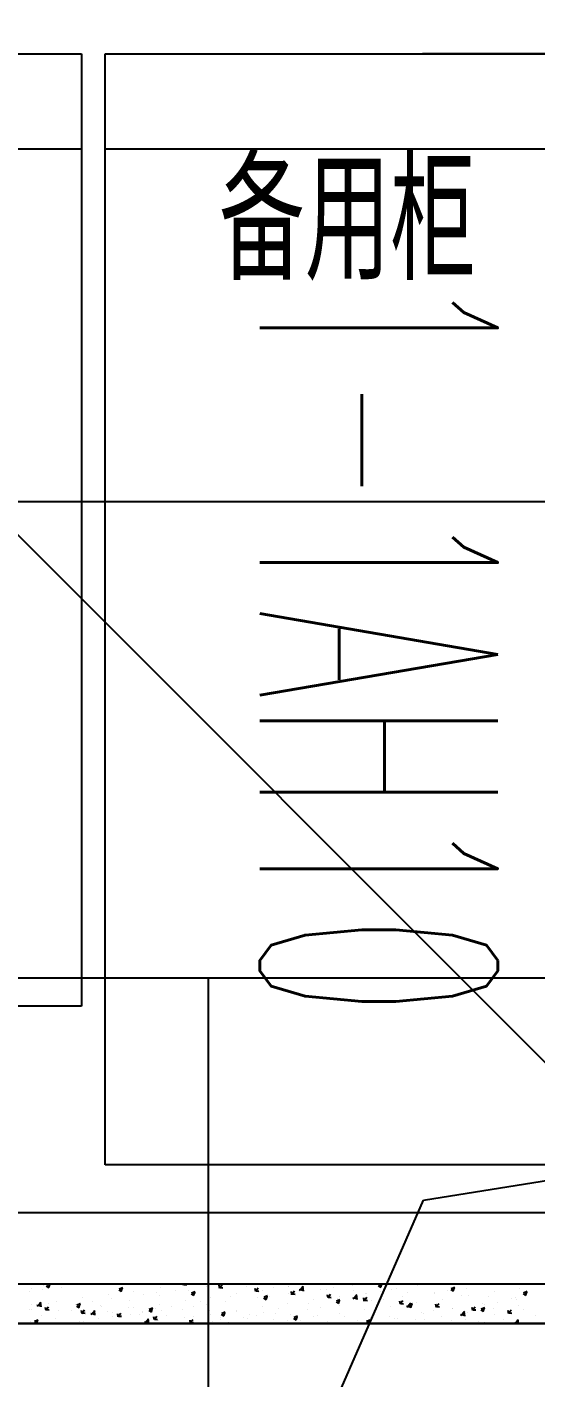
# Model space of a CAD drawing. Extents: x 758840 to 1108724, y -102573 to 143521.
# Drawn here: x 853775 to 854416, y 70424 to 72126 of the extents above; entities that cross this region are included whole.
import ezdxf
from ezdxf.enums import TextEntityAlignment as Align
from ezdxf.xclip import XClip

# ---------------------------------------------------------------- set-up
doc = ezdxf.new("R2010")
doc.units = 0
doc.header["$LTSCALE"] = 1000
doc.header["$MEASUREMENT"] = 0
for name, color, linetype in [('02电气-设备', 255, 'Continuous'), ('02电气-设备基础', 252, 'Continuous'), ('电缆沟', 2, 'Continuous'), ('钢盖板', 6, 'Continuous')]:
    doc.layers.add(name, color=color, linetype=linetype)
doc.styles.get("Standard").update_dxf_attribs({"font": 'gbenor.shx', "bigfont": 'gbcbig.shx'})
doc.styles.add('样式 1', font='simplex8.shx', dxfattribs={"width": 0.7, "height": 6.5, "bigfont": 'hztxt.shx'})

# ---------------------------------------------------------------- blocks, each defined once
blk = doc.blocks.new('BD4-PAL0101-HVPM01')
at = {"layer": '02电气-设备'}
for p, q in [((8384534.9, -4142194.4), (8385134.9, -4142194.4)), ((8385134.9, -4142194.4), (8385134.9, -4143394.4)), ((8385164.9, -4142894.4), (8385164.9, -4142194.4)), ((8385164.9, -4142194.4), (8385814.9, -4142194.4)), ((8385164.9, -4143594.4), (8385164.9, -4142194.4)), ((8386364.9, -4142194.4), (8385564.9, -4142194.4)), ((8384534.9, -4142314.4), (8385134.9, -4142314.4)), ((8385164.9, -4142314.4), (8391164.9, -4142314.4)), ((8385134.9, -4143394.4), (8384534.9, -4143394.4)), ((8385814.9, -4143594.4), (8385164.9, -4143594.4)), ((8384589.4, -4143744.4), (8385831.9, -4143744.4)), ((8385091.2, -4143745.4), (8385094, -4143744.4)), ((8385093.8, -4143748.8), (8385095.1, -4143745)), ((8385104.2, -4143745.7), (8385104.2, -4143745.7)), ((8385263.6, -4143746.2), (8385263.3, -4143744.4)), ((8385263.7, -4143745), (8385264.2, -4143744.4)), ((8385263.7, -4143745.1), (8385267.5, -4143745.4)), ((8385307, -4143746.2), (8385307, -4143746.2)), ((8385309.1, -4143750.2), (8385308.4, -4143746.2)), ((8385308.7, -4143745.7), (8385308.7, -4143745.7)), ((8385308.9, -4143745.3), (8385308.9, -4143745.3)), ((8385309.2, -4143749), (8385312.3, -4143745.4)), ((8385476.4, -4143746.1), (8385476.4, -4143746.1)), ((8385509.6, -4143745.3), (8385512, -4143744.4)), ((8385512.2, -4143748.7), (8385513.5, -4143744.8)), ((8385659.9, -4143744.8), (8385659.9, -4143744.8)), ((8385069.6, -4143753.9), (8385069.6, -4143753.9)), ((8385072.1, -4143749.8), (8385072.1, -4143749.8)), ((8385085.5, -4143751.8), (8385085.5, -4143751.8)), ((8385087.5, -4143746.5), (8385087.5, -4143746.5)), ((8385090.6, -4143746.7), (8385093.8, -4143748.8)), ((8385109.5, -4143748.7), (8385109.5, -4143748.7)), ((8385136.4, -4143762.1), (8385136.4, -4143762.1)), ((8385169, -4143757.6), (8385169, -4143757.6)), ((8385172.9, -4143763.2), (8385172.9, -4143763.2)), ((8385181.9, -4143751.8), (8385185.1, -4143753.9)), ((8385182.5, -4143750.5), (8385186.9, -4143748.8)), ((8385185.1, -4143753.9), (8385186.3, -4143750.1)), ((8385201.1, -4143753.6), (8385201.1, -4143753.6)), ((8385213, -4143757.9), (8385213, -4143757.9)), ((8385228.9, -4143755.8), (8385228.9, -4143755.8)), ((8385233, -4143758.9), (8385233, -4143758.9)), ((8385234.1, -4143748.8), (8385234.1, -4143748.8)), ((8385252.9, -4143752.6), (8385252.9, -4143752.6)), ((8385270, -4143752.6), (8385270, -4143752.6)), ((8385273.2, -4143756.9), (8385276.3, -4143759)), ((8385273.7, -4143755.6), (8385278.2, -4143753.9)), ((8385276.3, -4143759), (8385277.6, -4143755.2)), ((8385293, -4143747.4), (8385293, -4143747.4)), ((8385298, -4143761.4), (8385298, -4143761.4)), ((8385309.2, -4143749.1), (8385313, -4143749.4)), ((8385322.3, -4143760.2), (8385322.3, -4143760.2)), ((8385330.9, -4143756.7), (8385330.9, -4143756.7)), ((8385342.6, -4143747.1), (8385342.6, -4143747.1)), ((8385354.7, -4143754.1), (8385353.9, -4143750.2)), ((8385354.8, -4143753), (8385357.8, -4143749.4)), ((8385354.8, -4143753.1), (8385358.6, -4143753.4)), ((8385356.4, -4143761.9), (8385356.4, -4143761.9)), ((8385359.3, -4143753.8), (8385359.3, -4143753.8)), ((8385363.5, -4143752.2), (8385363.5, -4143752.2)), ((8385364.4, -4143762), (8385367.6, -4143764.1)), ((8385365, -4143760.7), (8385369.4, -4143759)), ((8385367.6, -4143764.1), (8385368.9, -4143760.2)), ((8385372.3, -4143759.8), (8385372.3, -4143759.8)), ((8385376.5, -4143748.5), (8385376.5, -4143748.5)), ((8385395.6, -4143748.1), (8385395.6, -4143748.1)), ((8385396.3, -4143747.4), (8385396.3, -4143747.4)), ((8385396.3, -4143756.6), (8385396.3, -4143756.6)), ((8385400.2, -4143758.1), (8385399.5, -4143754.1)), ((8385400.3, -4143757), (8385403.4, -4143753.3)), ((8385400.3, -4143757.1), (8385404.1, -4143757.4)), ((8385409.1, -4143751.3), (8385414.8, -4143752.2)), ((8385409.8, -4143752.6), (8385414.7, -4143747.4)), ((8385410.4, -4143750), (8385410.4, -4143750)), ((8385414.6, -4143753.6), (8385413.9, -4143747.5)), ((8385436.4, -4143751.3), (8385436.4, -4143751.3)), ((8385444.3, -4143751.4), (8385444.3, -4143751.4)), ((8385445.8, -4143762.1), (8385445, -4143758.1)), ((8385445.9, -4143761), (8385448.9, -4143757.3)), ((8385445.9, -4143761.1), (8385449.6, -4143761.4)), ((8385452.3, -4143749.2), (8385452.3, -4143749.2)), ((8385457.6, -4143763.3), (8385457.6, -4143763.3)), ((8385460.4, -4143760), (8385460.4, -4143760)), ((8385476.9, -4143761.8), (8385482.6, -4143762.7)), ((8385477.5, -4143763.1), (8385482.5, -4143758)), ((8385478.2, -4143752.8), (8385478.2, -4143752.8)), ((8385482.3, -4143764.1), (8385481.6, -4143758.1)), ((8385491.3, -4143766.1), (8385490.6, -4143762.1)), ((8385491.4, -4143765), (8385494.5, -4143761.3)), ((8385492.5, -4143756), (8385492.5, -4143756)), ((8385494.6, -4143757), (8385494.6, -4143757)), ((8385509, -4143746.6), (8385512.2, -4143748.7)), ((8385512.1, -4143754.3), (8385512.1, -4143754.3)), ((8385525.5, -4143751.2), (8385525.5, -4143751.2)), ((8385531.7, -4143750.6), (8385531.7, -4143750.6)), ((8385539.7, -4143760.6), (8385539.7, -4143760.6)), ((8385546, -4143755.7), (8385546, -4143755.7)), ((8385558.1, -4143746.7), (8385558.1, -4143746.7)), ((8385579.8, -4143755.3), (8385579.8, -4143755.3)), ((8385579.9, -4143757.1), (8385579.9, -4143757.1)), ((8385595.7, -4143753.2), (8385595.7, -4143753.2)), ((8385600.3, -4143751.7), (8385603.4, -4143753.8)), ((8385600.9, -4143750.4), (8385605.3, -4143748.7)), ((8385603.4, -4143753.8), (8385604.7, -4143749.9)), ((8385613.8, -4143758.6), (8385613.8, -4143758.6)), ((8385619.8, -4143750), (8385619.8, -4143750)), ((8385622.4, -4143759), (8385622.4, -4143759)), ((8385647.7, -4143760), (8385647.7, -4143760)), ((8385655, -4143754.6), (8385655, -4143754.6)), ((8385677.2, -4143763.1), (8385677.2, -4143763.1)), ((8385681.6, -4143761.4), (8385681.6, -4143761.4)), ((8385687.1, -4143750.5), (8385687.1, -4143750.5)), ((8385691.5, -4143756.7), (8385694.7, -4143758.9)), ((8385692.1, -4143755.5), (8385696.6, -4143753.8)), ((8385694.7, -4143758.9), (8385696, -4143755)), ((8385068.8, -4143776.9), (8385068.8, -4143776.9)), ((8385071.3, -4143770.9), (8385071.3, -4143770.9)), ((8385072.4, -4143776.6), (8385072.4, -4143776.6)), ((8385078.7, -4143771.1), (8385084.4, -4143772)), ((8385079.3, -4143772.4), (8385084.3, -4143767.3)), ((8385084.1, -4143773.4), (8385083.4, -4143767.4)), ((8385090.2, -4143778), (8385089.5, -4143774)), ((8385090.3, -4143776.9), (8385093.4, -4143773.2)), ((8385090.3, -4143776.9), (8385094.1, -4143777.3)), ((8385092.8, -4143773.7), (8385092.8, -4143773.7)), ((8385093, -4143769.5), (8385093, -4143769.5)), ((8385103.4, -4143766.9), (8385103.4, -4143766.9)), ((8385106.3, -4143778.1), (8385106.3, -4143778.1)), ((8385121.9, -4143778), (8385121.9, -4143778)), ((8385126.8, -4143771), (8385126.8, -4143771)), ((8385128.5, -4143772.3), (8385131.7, -4143774.4)), ((8385129.1, -4143771), (8385133.6, -4143769.3)), ((8385131.7, -4143774.4), (8385133, -4143770.6)), ((8385132.9, -4143768.4), (8385132.9, -4143768.4)), ((8385135.8, -4143782), (8385135, -4143778)), ((8385135.8, -4143780.8), (8385138.9, -4143777.2)), ((8385140.2, -4143779.5), (8385140.2, -4143779.5)), ((8385147.1, -4143782.9), (8385152, -4143777.8)), ((8385148.8, -4143766.3), (8385148.8, -4143766.3)), ((8385151.9, -4143783.9), (8385151.2, -4143777.9)), ((8385158.9, -4143771.6), (8385158.9, -4143771.6)), ((8385160.7, -4143772.4), (8385160.7, -4143772.4)), ((8385168.2, -4143778.8), (8385168.2, -4143778.8)), ((8385194.6, -4143773.8), (8385194.6, -4143773.8)), ((8385195.9, -4143765.3), (8385195.9, -4143765.3)), ((8385200.3, -4143774.7), (8385200.3, -4143774.7)), ((8385211.2, -4143779.2), (8385211.2, -4143779.2)), ((8385219.8, -4143777.4), (8385223, -4143779.5)), ((8385220.4, -4143776.1), (8385224.8, -4143774.4)), ((8385223, -4143779.5), (8385224.2, -4143775.6)), ((8385228.5, -4143775.3), (8385228.5, -4143775.3)), ((8385233.3, -4143770), (8385233.3, -4143770)), ((8385236.2, -4143777.7), (8385236.2, -4143777.7)), ((8385248.2, -4143772.9), (8385248.2, -4143772.9)), ((8385262.4, -4143776.7), (8385262.4, -4143776.7)), ((8385265.9, -4143765.5), (8385265.9, -4143765.5)), ((8385276.3, -4143772.4), (8385276.3, -4143772.4)), ((8385285.2, -4143766.5), (8385285.2, -4143766.5)), ((8385292.2, -4143770.3), (8385292.2, -4143770.3)), ((8385296.3, -4143778.1), (8385296.3, -4143778.1)), ((8385311.6, -4143781.2), (8385316.1, -4143779.5)), ((8385316.3, -4143767.1), (8385316.3, -4143767.1)), ((8385330.2, -4143777.8), (8385330.2, -4143777.8)), ((8385330.2, -4143779.6), (8385330.2, -4143779.6)), ((8385362.8, -4143773.3), (8385362.8, -4143773.3)), ((8385383.5, -4143776), (8385383.5, -4143776)), ((8385394.8, -4143769.3), (8385394.8, -4143769.3)), ((8385419.7, -4143776.4), (8385419.7, -4143776.4)), ((8385420.6, -4143769.7), (8385420.6, -4143769.7)), ((8385427.8, -4143764.5), (8385427.8, -4143764.5)), ((8385435.6, -4143774.3), (8385435.6, -4143774.3)), ((8385455.7, -4143767), (8385458.8, -4143769.2)), ((8385456.3, -4143765.8), (8385460.7, -4143764.1)), ((8385458.8, -4143769.2), (8385460.1, -4143765.3)), ((8385459.7, -4143771.1), (8385459.7, -4143771.1)), ((8385491.4, -4143765), (8385495.2, -4143765.4)), ((8385491.7, -4143777.1), (8385491.7, -4143777.1)), ((8385499.8, -4143765.8), (8385499.8, -4143765.8)), ((8385515.7, -4143763.7), (8385515.7, -4143763.7)), ((8385524.7, -4143772.3), (8385524.7, -4143772.3)), ((8385536.9, -4143770.1), (8385536.1, -4143766.1)), ((8385536.9, -4143769), (8385540.7, -4143769.4)), ((8385537, -4143768.9), (8385540, -4143765.3)), ((8385544.7, -4143772.3), (8385550.3, -4143773.2)), ((8385545.3, -4143773.6), (8385550.2, -4143768.5)), ((8385546.9, -4143772.1), (8385550.1, -4143774.3)), ((8385547.5, -4143770.9), (8385552, -4143769.1)), ((8385550.1, -4143774.6), (8385549.4, -4143768.6)), ((8385550.1, -4143774.3), (8385551.4, -4143770.4)), ((8385557.3, -4143767.9), (8385557.3, -4143767.9)), ((8385563.1, -4143780.3), (8385563.1, -4143780.3)), ((8385579, -4143778.2), (8385579, -4143778.2)), ((8385582.4, -4143774.1), (8385581.7, -4143770.1)), ((8385582.5, -4143772.9), (8385585.6, -4143769.3)), ((8385582.5, -4143773), (8385586.3, -4143773.3)), ((8385589.4, -4143763.8), (8385589.4, -4143763.8)), ((8385603.1, -4143775.1), (8385603.1, -4143775.1)), ((8385603.1, -4143775.8), (8385603.1, -4143775.8)), ((8385613.1, -4143784.1), (8385618, -4143779)), ((8385617.9, -4143785.1), (8385617.2, -4143779.1)), ((8385621.6, -4143780.2), (8385621.6, -4143780.2)), ((8385628, -4143778), (8385627.2, -4143774.1)), ((8385628, -4143776.9), (8385631.1, -4143773.3)), ((8385628, -4143777), (8385631.8, -4143777.3)), ((8385638.2, -4143777.2), (8385641.3, -4143779.3)), ((8385638.8, -4143775.9), (8385643.2, -4143774.2)), ((8385640.1, -4143769.4), (8385640.1, -4143769.4)), ((8385641.3, -4143779.3), (8385642.6, -4143775.5)), ((8385643.2, -4143769.8), (8385643.2, -4143769.8)), ((8385654.2, -4143775.7), (8385654.2, -4143775.7)), ((8385659.1, -4143767.7), (8385659.1, -4143767.7)), ((8385673.5, -4143782), (8385672.8, -4143778)), ((8385673.6, -4143780.9), (8385676.7, -4143777.2)), ((8385683.1, -4143764.5), (8385683.1, -4143764.5)), ((8385686.3, -4143771.6), (8385686.3, -4143771.6)), ((8385692.4, -4143777), (8385692.4, -4143777)), ((8381447.4, -4143794.4), (8394807.4, -4143794.4)), ((8385831.9, -4143794.4), (8384589.4, -4143794.4)), ((8385070.6, -4143792.1), (8385070.6, -4143792.1)), ((8385075.2, -4143792.8), (8385077.6, -4143794.4)), ((8385075.8, -4143791.5), (8385080.2, -4143789.8)), ((8385078.5, -4143794.4), (8385079.6, -4143791)), ((8385084.8, -4143784.4), (8385084.8, -4143784.4)), ((8385102.6, -4143788), (8385102.6, -4143788)), ((8385116.2, -4143793.5), (8385116.2, -4143793.5)), ((8385132.1, -4143791.4), (8385132.1, -4143791.4)), ((8385135.6, -4143783.2), (8385135.6, -4143783.2)), ((8385135.8, -4143780.9), (8385139.6, -4143781.3)), ((8385137.1, -4143791.9), (8385137.1, -4143791.9)), ((8385146.5, -4143781.6), (8385152.1, -4143782.5)), ((8385156.2, -4143788.2), (8385156.2, -4143788.2)), ((8385174.1, -4143780.9), (8385174.1, -4143780.9)), ((8385174.1, -4143785.6), (8385174.1, -4143785.6)), ((8385181.3, -4143786), (8385180.6, -4143782)), ((8385181.4, -4143784.8), (8385184.5, -4143781.2)), ((8385181.4, -4143784.9), (8385185.2, -4143785.2)), ((8385196.3, -4143782.9), (8385196.3, -4143782.9)), ((8385208, -4143782.4), (8385208, -4143782.4)), ((8385212.2, -4143780.8), (8385212.2, -4143780.8)), ((8385214.3, -4143792.1), (8385219.9, -4143793)), ((8385214.9, -4143793.4), (8385219.8, -4143788.3)), ((8385219.7, -4143794.4), (8385219, -4143788.4)), ((8385226.9, -4143789.9), (8385226.1, -4143786)), ((8385226.9, -4143788.8), (8385230, -4143785.2)), ((8385226.9, -4143788.9), (8385230.7, -4143789.2)), ((8385232.5, -4143791.1), (8385232.5, -4143791.1)), ((8385241.9, -4143783.8), (8385241.9, -4143783.8)), ((8385265.1, -4143786.6), (8385265.1, -4143786.6)), ((8385272.4, -4143793.9), (8385271.7, -4143790)), ((8385272.5, -4143792.8), (8385275.5, -4143789.1)), ((8385272.5, -4143792.9), (8385276.3, -4143793.2)), ((8385275.8, -4143785.2), (8385275.8, -4143785.2)), ((8385297.2, -4143782.6), (8385297.2, -4143782.6)), ((8385299.6, -4143792.2), (8385299.6, -4143792.2)), ((8385309.5, -4143788.7), (8385309.5, -4143788.7)), ((8385309.7, -4143786.7), (8385309.7, -4143786.7)), ((8385311.1, -4143782.4), (8385314.2, -4143784.6)), ((8385314.2, -4143784.6), (8385315.5, -4143780.7)), ((8385317.3, -4143794.4), (8385317.2, -4143793.9)), ((8385320.1, -4143794.4), (8385321.1, -4143793.1)), ((8385339.7, -4143786.9), (8385339.7, -4143786.9)), ((8385343.6, -4143788.1), (8385343.6, -4143788.1)), ((8385346.5, -4143782.4), (8385346.5, -4143782.4)), ((8385355.6, -4143784.8), (8385355.6, -4143784.8)), ((8385364.1, -4143781), (8385364.1, -4143781)), ((8385377.5, -4143789.5), (8385377.5, -4143789.5)), ((8385379.6, -4143781.6), (8385379.6, -4143781.6)), ((8385394.1, -4143790.4), (8385394.1, -4143790.4)), ((8385398, -4143782.4), (8385398, -4143782.4)), ((8385402.3, -4143787.5), (8385405.5, -4143789.7)), ((8385402.9, -4143786.2), (8385407.3, -4143784.5)), ((8385405.5, -4143789.6), (8385406.8, -4143785.8)), ((8385411.4, -4143791), (8385411.4, -4143791)), ((8385427.1, -4143785.6), (8385427.1, -4143785.6)), ((8385431.9, -4143783.9), (8385431.9, -4143783.9)), ((8385445.3, -4143792.4), (8385445.3, -4143792.4)), ((8385459.7, -4143781.2), (8385459.7, -4143781.2)), ((8385465.8, -4143785.3), (8385465.8, -4143785.3)), ((8385479.2, -4143793.8), (8385479.2, -4143793.8)), ((8385483.1, -4143790.9), (8385483.1, -4143790.9)), ((8385493.6, -4143792.6), (8385496.2, -4143794.4)), ((8385494.2, -4143791.3), (8385498.6, -4143789.6)), ((8385496.8, -4143794.4), (8385498, -4143790.9)), ((8385499, -4143788.8), (8385499, -4143788.8)), ((8385499.7, -4143786.7), (8385499.7, -4143786.7)), ((8385523, -4143785.6), (8385523, -4143785.6)), ((8385523.9, -4143793.5), (8385523.9, -4143793.5)), ((8385529, -4143788.5), (8385529, -4143788.5)), ((8385533.6, -4143788.2), (8385533.6, -4143788.2)), ((8385556.5, -4143789), (8385556.5, -4143789)), ((8385566.1, -4143782.1), (8385566.1, -4143782.1)), ((8385567.5, -4143789.6), (8385567.5, -4143789.6)), ((8385588.6, -4143784.9), (8385588.6, -4143784.9)), ((8385601.4, -4143791), (8385601.4, -4143791)), ((8385612.5, -4143782.8), (8385618.1, -4143783.7)), ((8385618.3, -4143789.7), (8385618.3, -4143789.7)), ((8385635.3, -4143792.4), (8385635.3, -4143792.4)), ((8385642.3, -4143792.7), (8385642.3, -4143792.7)), ((8385655.4, -4143783.4), (8385655.4, -4143783.4)), ((8385666.4, -4143789.6), (8385666.4, -4143789.6)), ((8385669.2, -4143793.9), (8385669.2, -4143793.9)), ((8385673.6, -4143781), (8385677.4, -4143781.3)), ((8385680.2, -4143793.4), (8385685.9, -4143794.2)), ((8385681.1, -4143794.4), (8385685.8, -4143789.5)), ((8385685.5, -4143794.4), (8385685, -4143789.6)), ((8385685.5, -4143792.8), (8385685.5, -4143792.8)), ((8385706.5, -4143784.3), (8385706.5, -4143784.3))]:
    blk.add_line(p, q, dxfattribs=at)
blk.add_text('备用柜', height=150, dxfattribs=at).set_placement((8385470.3, -4142404.6), align=Align.MIDDLE_CENTER)
at = {"layer": '02电气-设备', "style": '样式 1', "width": 0.5}
blk.add_text('1-1AH10', height=300, rotation=270, dxfattribs=at).set_placement((8385359.5, -4142469.2))
blk = doc.blocks.new('A$C675A25EF')
at = {"layer": '钢盖板'}
h = blk.add_hatch(dxfattribs=at)
h.set_pattern_fill('ANSI31', color=8, scale=5000, style=0)
h.set_pattern_definition([(45, (-316780.8, -189325), (-441.94174, 441.94174), [])])
h.paths.add_polyline_path([(56721.3, -23142), (62139.3, -23142), (62139.3, -23542), (56721.3, -23542)], flags=16)
h.paths.add_polyline_path([(62839.3, -23142), (171003.3, -23142), (171003.3, -23542), (62839.3, -23542)], flags=16)
h.paths.add_polyline_path([(171703.3, -23142), (177121.3, -23142), (177121.3, -23542), (171703.3, -23542)], flags=16)
h.paths.add_polyline_path([(177121.3, -47841.9), (177821.3, -47841.9), (177821.3, -24642), (178221.3, -24242), (211693.3, -24242), (211693.3, -25341.9), (211993.3, -25341.9), (211993.3, -24242), (216517.3, -24242), (216517.3, -25341.9), (216817.3, -25341.9), (216817.3, -24242), (216811.3, -24242), (216811.3, -23542), (177821.3, -23542), (177821.3, -23142), (216817.3, -23142), (216817.3, -21342.1), (216517.3, -21342.1), (216517.3, -22442), (211993.3, -22442), (211993.3, -21342.1), (211693.3, -21342.1), (211693.3, -22442), (192141.8, -22442), (192141.8, -21542), (194493.8, -21542), (194493.8, -20942), (184491.8, -20942), (184491.8, -21542), (185341.8, -21542), (185341.8, -22442), (169651.3, -22442), (169651.3, -21542), (171703.3, -21542), (171703.3, -20939.3), (161803.3, -20939.3), (161803.3, -21542), (162851.3, -21542), (162851.3, -22442), (143449.3, -22442), (143449.3, -21342.1), (143149.3, -21342.1), (143149.3, -22442), (138625.3, -22442), (138625.3, -21342.1), (138325.3, -21342.1), (138325.3, -22442), (95517.3, -22442), (95517.3, -21342.1), (95217.3, -21342.1), (95217.3, -22442), (90693.3, -22442), (90693.3, -21342.1), (90393.3, -21342.1), (90393.3, -22442), (70991.3, -22442), (70991.3, -21542), (72039.3, -21542), (72039.3, -20942), (62141.3, -20942), (62141.3, -21542), (64191.3, -21542), (64191.3, -22442), (48500.8, -22442), (48500.8, -21542), (49350.8, -21542), (49350.8, -20942), (39350.8, -20942), (39350.8, -21542), (41700.8, -21542), (41700.8, -22442), (22149.3, -22442), (22149.3, -21342.1), (21849.3, -21342.1), (21849.3, -22442), (17325.3, -22442), (17325.3, -21342.1), (17025.3, -21342.1), (17025.3, -22442), (17031.3, -22442), (17031.3, -23142), (56021.3, -23142), (56021.3, -23542), (17025.3, -23542), (17025.3, -25341.9), (17325.3, -25341.9), (17325.3, -24242), (21849.3, -24242), (21849.3, -25341.9), (22149.3, -25341.9), (22149.3, -24242), (55620.6, -24241.3), (56021.3, -24642), (56021.2, -47872.1), (56721.2, -47875.8), (56720.6, -24642.7), (57121.3, -24242), (64191.3, -24242), (64191.3, -25142), (62141.3, -25142), (62141.3, -25742), (72041.3, -25742), (72041.3, -25142), (70991.3, -25142), (70991.3, -24242), (90393.3, -24242), (90393.3, -25341.9), (90693.3, -25341.9), (90693.3, -24242), (95217.3, -24242), (95217.3, -25341.9), (95517.3, -25341.9), (95517.3, -24242), (138325.3, -24242), (138325.3, -25341.9), (138625.3, -25341.9), (138625.3, -24242), (143149.3, -24242), (143149.3, -25341.9), (143449.3, -25341.9), (143449.3, -24242), (162851.3, -24242), (162851.3, -25142), (161803.3, -25142), (161803.3, -25742), (171703.3, -25742), (171703.3, -25142), (169651.3, -25142), (169651.3, -24242), (176720.6, -24241.3), (177121.3, -24642)])
h.paths.add_polyline_path([(111433.3, -23142), (122409.3, -23142), (122409.3, -22442), (111433.3, -22442)], flags=16)
h.paths.add_polyline_path([(111433.3, -24242), (122409.3, -24242), (122409.3, -23542), (111433.3, -23542)], flags=16)
blk = doc.blocks.new('dlg')
at = {"layer": '电缆沟'}
for p, q in [((666306.2, 166014.9), (656406.2, 166014.9)), ((666306.2, 165414.9), (656406.2, 165414.9)), ((658456.2, 165414.9), (658456.2, 164514.9)), ((658727.7, 165135), (660456.2, 165414.9)), ((658456.2, 164514.9), (658727.7, 165135))]:
    blk.add_line(p, q, dxfattribs=at)

msp = doc.modelspace()

# ---------------------------------------------------------------- linework, layer by layer
at = {"layer": '02电气-设备基础'}
msp.add_lwpolyline([(865704.28, 70332.53), (847360.28, 70332.53), (847360.28, 70632.53), (865704.28, 70632.53)], close=True, dxfattribs=at)

# ---------------------------------------------------------------- block references
at = {"layer": '02电气-设备'}
msp.add_blockref('BD4-PAL0101-HVPM01', (-7531291.39, 4214286.89, 0), dxfattribs=at)
at = {"layer": '电缆沟', "color": 250}
ref = msp.add_blockref('dlg', (195546.85, -94487.22), dxfattribs=at)
XClip(ref).set_block_clipping_path([(593286.1732931416, 142691.8646106179), (716986.1733082433, 211143.5433225089)])
at = {"layer": '钢盖板', "color": 8}
ref = msp.add_blockref('A$C675A25EF', (789811.69, 45785.61), dxfattribs=dict(at, xscale=-1, rotation=180))
XClip(ref).set_block_clipping_path([(-928.670863559, -70942.9526504109), (122721.3291515426, 2298.0898296545)])

doc.saveas('drawing.dxf')
